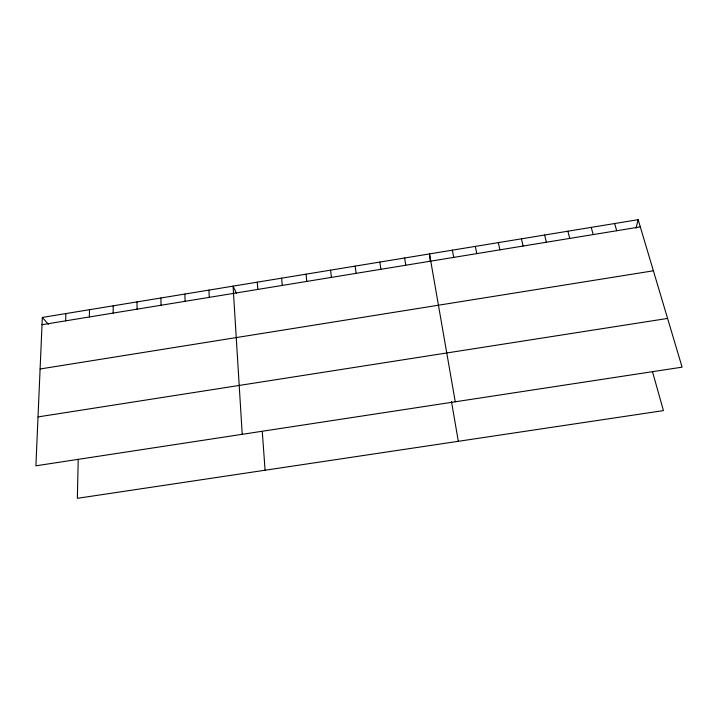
<?xml version="1.0" encoding="UTF-8"?>
<svg xmlns="http://www.w3.org/2000/svg" width="718" height="718" viewBox="0 0 718 718"><rect width="100%" height="100%" fill="white"/><g stroke="black" fill="none" stroke-linecap="round" stroke-linejoin="round"><path stroke-width="1.08" d="M113.166 313.075L113.202 305.805M89.364 316.961L89.499 309.7M78.208 459.7L77.356 498.319L663.441 410.606L652.545 371.87M65.652 320.838L65.868 313.578M42.335 317.437L35.9 465.811L682.1 367.158L638.158 219.681L42.335 317.437L48.42 324.303M636.031 228.153L638.158 219.681M42.021 324.707L640.303 226.879M40.1 368.989L653.389 270.803M38.018 416.916L667.578 318.433M236.554 293.456L233.063 286.141L242.226 434.309M614.653 223.531L616.699 230.738M591.228 227.373L593.167 234.589M567.884 231.205L569.724 238.421M544.621 235.019L546.371 242.235M521.439 238.825L523.09 246.041M498.337 242.621L499.89 249.837M475.316 246.391L476.77 253.616M452.376 250.16L453.731 257.385M455.257 401.793L429.508 253.912L430.306 261.657M451.478 401.595L458.317 441.301M404.629 257.995L405.787 265.22M379.849 262.061L380.899 269.295M355.159 266.109L356.101 273.352M330.558 270.147L331.402 277.39M306.048 274.168L306.792 281.411M281.627 278.171L282.273 285.423M257.304 282.165L257.852 289.417M262.285 431.599L265.077 470.227M208.92 290.108L209.27 297.36M184.858 294.048L185.109 301.309M160.886 297.988L161.038 305.24M137.003 301.901L137.066 309.162"/></g></svg>
